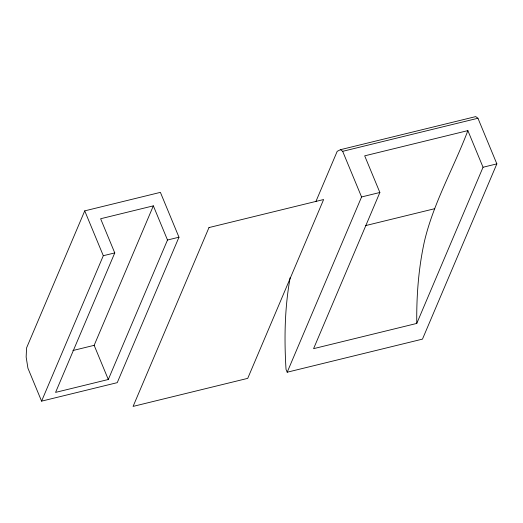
<?xml version="1.0" encoding="UTF-8"?>
<svg xmlns="http://www.w3.org/2000/svg" width="523" height="523" viewBox="0 0 523 523"><rect width="100%" height="100%" fill="white"/><g stroke="black" fill="none" stroke-linecap="round" stroke-linejoin="round"><path stroke-width="0.78" d="M416.766 323.43C416.445 295.887 418.511 268.26 424.441 241.325C433.587 202.564 453.879 167.654 467.869 130.613L364.688 155.841L379.868 192.484L313.584 348.658L416.766 323.43L483.043 167.255L467.869 130.613M290.2 277.471C284.636 307.753 284.146 338.727 286.029 369.388L287.192 372.213L422.473 339.126L496.85 163.876L477.95 118.25L475.727 116.603L340.447 149.689L337.204 151.33L315.846 201.649M84.733 210.867L26.562 347.919L26.15 357.059L27.928 368.199L41.579 401.154L117.244 382.653L178.971 237.207L160.398 192.366L84.733 210.867L103.306 255.714L41.579 401.154M114.766 252.91L55.569 392.394L108.307 379.495L167.504 240.011L153.35 205.846L100.619 218.745L114.766 252.91L103.306 255.714M108.307 379.495L94.153 345.33L153.35 205.846M287.192 372.213L361.57 196.962L342.67 151.33L340.447 149.689M342.67 151.33L477.95 118.25M167.504 240.011L178.971 237.207M361.57 196.962L379.868 192.484M483.043 167.255L496.85 163.876M365.675 225.583L434.724 208.697M72.906 350.528L94.153 345.33M208.984 227.57L133.09 406.397L247.732 378.358L323.626 199.531L208.984 227.57"/></g></svg>
